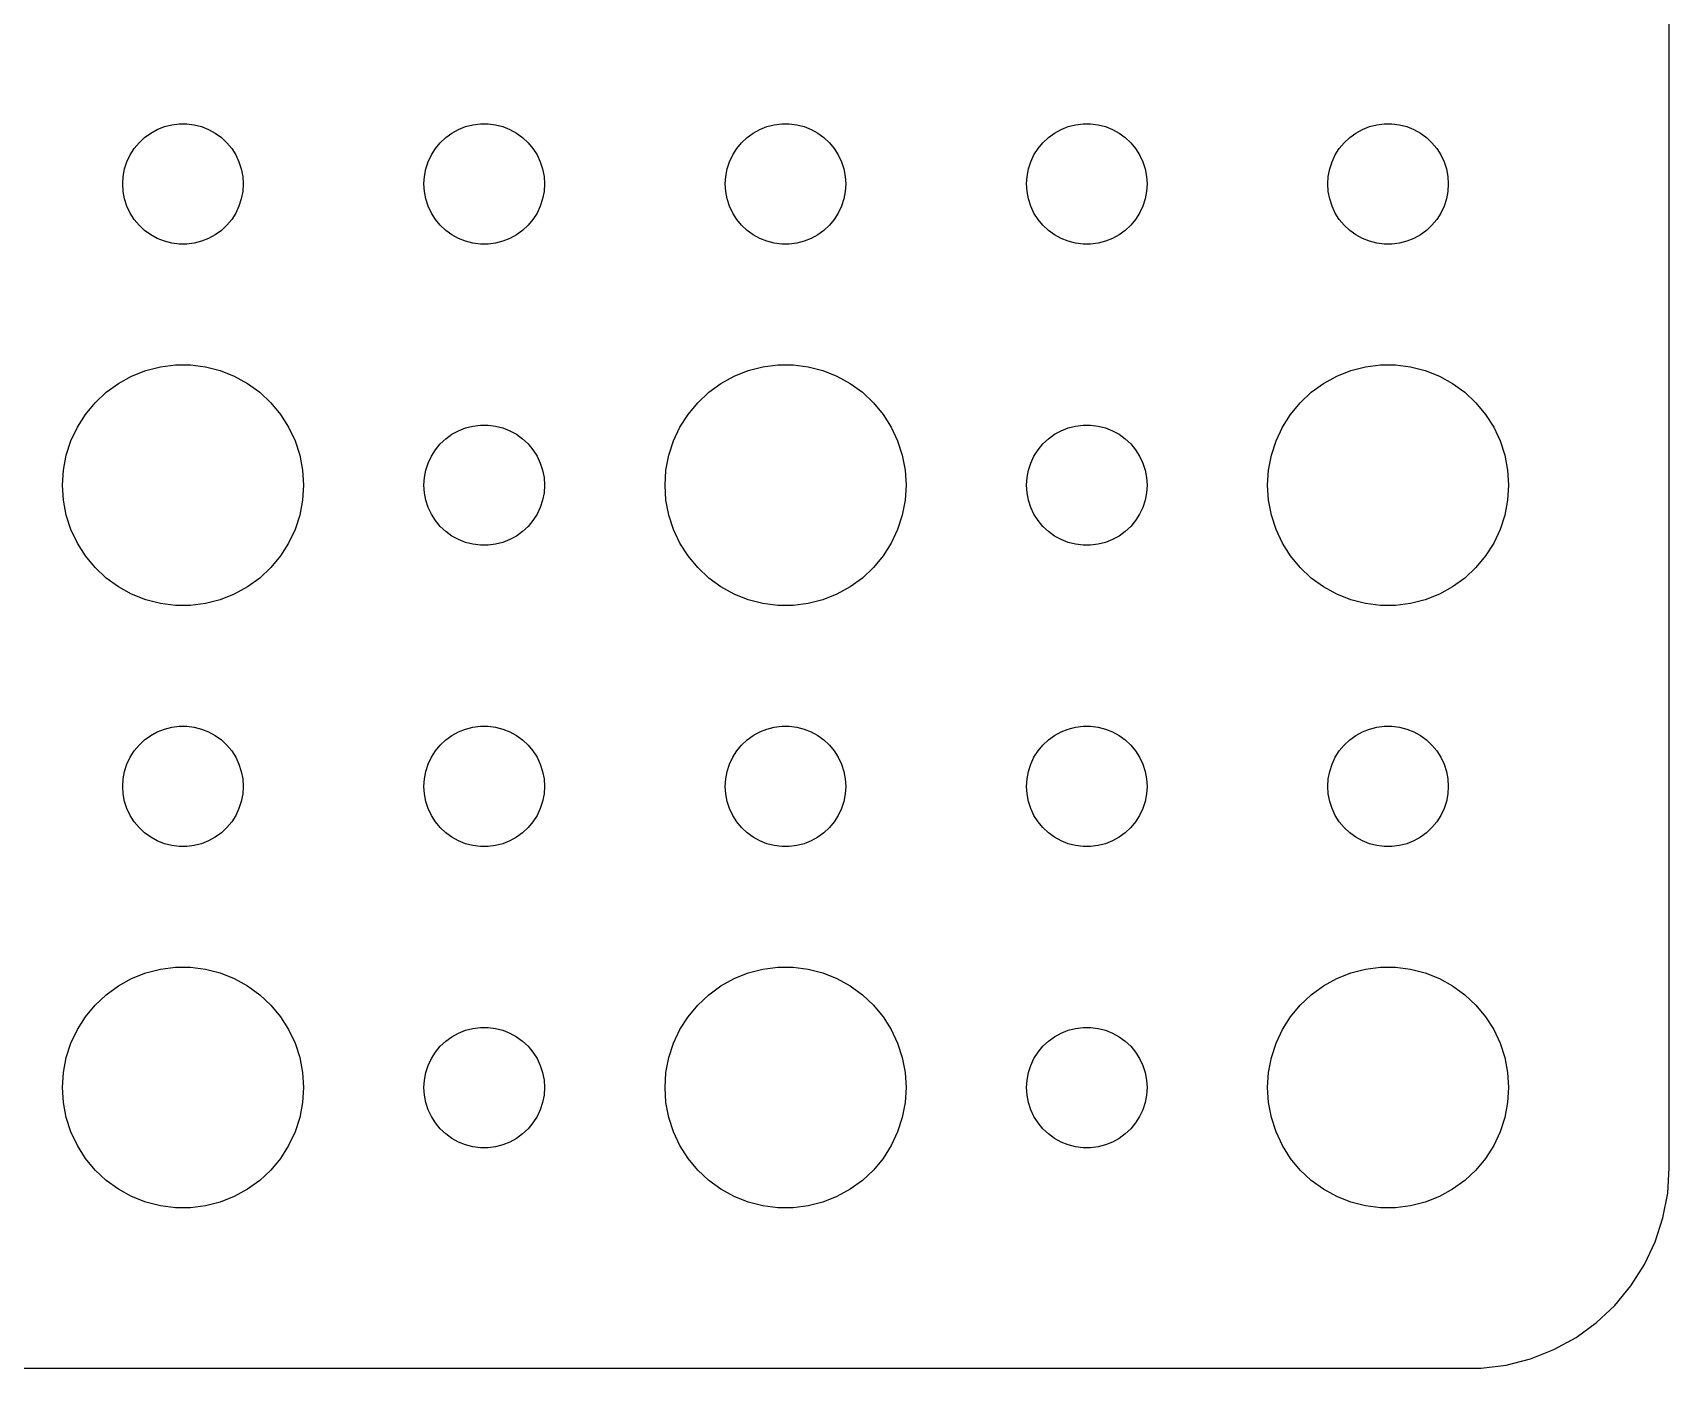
# Model space of a CAD drawing. Header units: metres. Extents: x -37 to 37, y 215 to 541.
# Drawn here: x -3.74 to 37, y 215.01 to 248.27 of the extents above; entities that cross this region are included whole.
import ezdxf

# ---------------------------------------------------------------- set-up
doc = ezdxf.new("R2010")
doc.units = ezdxf.units.M

msp = doc.modelspace()

# ---------------------------------------------------------------- linework, layer by layer
for p, q in [((37, 220), (37, 284)), ((-0.95613, 245.656), (-0.80373, 245.766)), ((-0.80373, 245.766), (-0.63866, 245.857)), ((-0.63866, 245.857), (-0.46352, 245.927)), ((-0.46352, 245.927), (-0.28107, 245.973)), ((-0.28107, 245.973), (-0.09418, 245.997)), ((-0.09418, 245.997), (0.09418, 245.997)), ((0.09418, 245.997), (0.28107, 245.973)), ((0.28107, 245.973), (0.46352, 245.927)), ((0.46352, 245.927), (0.63866, 245.857)), ((0.63866, 245.857), (0.80373, 245.766)), ((0.80373, 245.766), (0.95613, 245.656)), ((6.54385, 245.656), (6.69626, 245.766)), ((6.69626, 245.766), (6.86133, 245.857)), ((6.86133, 245.857), (7.03647, 245.927)), ((7.03647, 245.927), (7.21892, 245.973)), ((7.21892, 245.973), (7.40581, 245.997)), ((7.40581, 245.997), (7.59418, 245.997)), ((7.59418, 245.997), (7.78107, 245.973)), ((7.78107, 245.973), (7.96352, 245.927)), ((7.96352, 245.927), (8.13866, 245.857)), ((8.13866, 245.857), (8.30373, 245.766)), ((8.30373, 245.766), (8.45613, 245.656)), ((14.0439, 245.656), (14.1963, 245.766)), ((14.1963, 245.766), (14.3613, 245.857)), ((14.3613, 245.857), (14.5365, 245.927)), ((14.5365, 245.927), (14.7189, 245.973)), ((14.7189, 245.973), (14.9058, 245.997)), ((14.9058, 245.997), (15.0942, 245.997)), ((15.0942, 245.997), (15.2811, 245.973)), ((15.2811, 245.973), (15.4635, 245.927)), ((15.4635, 245.927), (15.6387, 245.857)), ((15.6387, 245.857), (15.8037, 245.766)), ((15.8037, 245.766), (15.9561, 245.656)), ((21.5439, 245.656), (21.6963, 245.766)), ((21.6963, 245.766), (21.8613, 245.857)), ((21.8613, 245.857), (22.0365, 245.927)), ((22.0365, 245.927), (22.2189, 245.973)), ((22.2189, 245.973), (22.4058, 245.997)), ((22.4058, 245.997), (22.5942, 245.997)), ((22.5942, 245.997), (22.7811, 245.973)), ((22.7811, 245.973), (22.9635, 245.927)), ((22.9635, 245.927), (23.1387, 245.857)), ((23.1387, 245.857), (23.3037, 245.766)), ((23.3037, 245.766), (23.4561, 245.656)), ((29.0439, 245.656), (29.1963, 245.766)), ((29.1963, 245.766), (29.3613, 245.857)), ((29.3613, 245.857), (29.5365, 245.927)), ((29.5365, 245.927), (29.7189, 245.973)), ((29.7189, 245.973), (29.9058, 245.997)), ((29.9058, 245.997), (30.0942, 245.997)), ((30.0942, 245.997), (30.2811, 245.973)), ((30.2811, 245.973), (30.4635, 245.927)), ((30.4635, 245.927), (30.6387, 245.857)), ((30.6387, 245.857), (30.8037, 245.766)), ((30.8037, 245.766), (30.9561, 245.656)), ((-1.31445, 245.223), (-1.21352, 245.382)), ((-1.21352, 245.382), (-1.09344, 245.527)), ((-1.09344, 245.527), (-0.95613, 245.656)), ((0.95613, 245.656), (1.09344, 245.527)), ((1.09344, 245.527), (1.21352, 245.382)), ((1.21352, 245.382), (1.31445, 245.223)), ((6.18553, 245.223), (6.28647, 245.382)), ((6.28647, 245.382), (6.40654, 245.527)), ((6.40654, 245.527), (6.54385, 245.656)), ((8.45613, 245.656), (8.59344, 245.527)), ((8.59344, 245.527), (8.71352, 245.382)), ((8.71352, 245.382), (8.81445, 245.223)), ((13.6855, 245.223), (13.7865, 245.382)), ((13.7865, 245.382), (13.9065, 245.527)), ((13.9065, 245.527), (14.0439, 245.656)), ((15.9561, 245.656), (16.0934, 245.527)), ((16.0934, 245.527), (16.2135, 245.382)), ((16.2135, 245.382), (16.3145, 245.223)), ((21.1855, 245.223), (21.2865, 245.382)), ((21.2865, 245.382), (21.4065, 245.527)), ((21.4065, 245.527), (21.5439, 245.656)), ((23.4561, 245.656), (23.5934, 245.527)), ((23.5934, 245.527), (23.7135, 245.382)), ((23.7135, 245.382), (23.8145, 245.223)), ((28.6855, 245.223), (28.7865, 245.382)), ((28.7865, 245.382), (28.9065, 245.527)), ((28.9065, 245.527), (29.0439, 245.656)), ((30.9561, 245.656), (31.0934, 245.527)), ((31.0934, 245.527), (31.2135, 245.382)), ((31.2135, 245.382), (31.3145, 245.223)), ((-1.48816, 244.688), (-1.45287, 244.873)), ((-1.45287, 244.873), (-1.39465, 245.052)), ((-1.39465, 245.052), (-1.31445, 245.223)), ((1.31445, 245.223), (1.39465, 245.052)), ((1.39465, 245.052), (1.45287, 244.873)), ((1.45287, 244.873), (1.48816, 244.688)), ((6.01183, 244.688), (6.04712, 244.873)), ((6.04712, 244.873), (6.10533, 245.052)), ((6.10533, 245.052), (6.18553, 245.223)), ((8.81445, 245.223), (8.89465, 245.052)), ((8.89465, 245.052), (8.95287, 244.873)), ((8.95287, 244.873), (8.98816, 244.688)), ((13.5118, 244.688), (13.5471, 244.873)), ((13.5471, 244.873), (13.6053, 245.052)), ((13.6053, 245.052), (13.6855, 245.223)), ((16.3145, 245.223), (16.3947, 245.052)), ((16.3947, 245.052), (16.4529, 244.873)), ((16.4529, 244.873), (16.4882, 244.688)), ((21.0118, 244.688), (21.0471, 244.873)), ((21.0471, 244.873), (21.1053, 245.052)), ((21.1053, 245.052), (21.1855, 245.223)), ((23.8145, 245.223), (23.8947, 245.052)), ((23.8947, 245.052), (23.9529, 244.873)), ((23.9529, 244.873), (23.9882, 244.688)), ((28.5118, 244.688), (28.5471, 244.873)), ((28.5471, 244.873), (28.6053, 245.052)), ((28.6053, 245.052), (28.6855, 245.223)), ((31.3145, 245.223), (31.3947, 245.052)), ((31.3947, 245.052), (31.4529, 244.873)), ((31.4529, 244.873), (31.4882, 244.688)), ((-1.5, 244.5), (-1.48816, 244.688)), ((-1.48816, 244.312), (-1.5, 244.5)), ((1.48816, 244.688), (1.5, 244.5)), ((1.5, 244.5), (1.48816, 244.312)), ((6, 244.5), (6.01183, 244.688)), ((6.01183, 244.312), (6, 244.5)), ((8.98816, 244.688), (9, 244.5)), ((9, 244.5), (8.98816, 244.312)), ((13.5, 244.5), (13.5118, 244.688)), ((13.5118, 244.312), (13.5, 244.5)), ((16.4882, 244.688), (16.5, 244.5)), ((16.5, 244.5), (16.4882, 244.312)), ((21, 244.5), (21.0118, 244.688)), ((21.0118, 244.312), (21, 244.5)), ((23.9882, 244.688), (24, 244.5)), ((24, 244.5), (23.9882, 244.312)), ((28.5, 244.5), (28.5118, 244.688)), ((28.5118, 244.312), (28.5, 244.5)), ((31.4882, 244.688), (31.5, 244.5)), ((31.5, 244.5), (31.4882, 244.312)), ((-1.45287, 244.127), (-1.48816, 244.312)), ((-1.39465, 243.948), (-1.45287, 244.127)), ((1.45287, 244.127), (1.39465, 243.948)), ((1.48816, 244.312), (1.45287, 244.127)), ((6.04712, 244.127), (6.01183, 244.312)), ((6.10533, 243.948), (6.04712, 244.127)), ((8.95287, 244.127), (8.89465, 243.948)), ((8.98816, 244.312), (8.95287, 244.127)), ((13.5471, 244.127), (13.5118, 244.312)), ((13.6053, 243.948), (13.5471, 244.127)), ((16.4529, 244.127), (16.3947, 243.948)), ((16.4882, 244.312), (16.4529, 244.127)), ((21.0471, 244.127), (21.0118, 244.312)), ((21.1053, 243.948), (21.0471, 244.127)), ((23.9529, 244.127), (23.8947, 243.948)), ((23.9882, 244.312), (23.9529, 244.127)), ((28.5471, 244.127), (28.5118, 244.312)), ((28.6053, 243.948), (28.5471, 244.127)), ((31.4529, 244.127), (31.3947, 243.948)), ((31.4882, 244.312), (31.4529, 244.127)), ((-1.31445, 243.777), (-1.39465, 243.948)), ((-1.21352, 243.618), (-1.31445, 243.777)), ((1.31445, 243.777), (1.21352, 243.618)), ((1.39465, 243.948), (1.31445, 243.777)), ((6.18553, 243.777), (6.10533, 243.948)), ((6.28647, 243.618), (6.18553, 243.777)), ((8.81445, 243.777), (8.71352, 243.618)), ((8.89465, 243.948), (8.81445, 243.777)), ((13.6855, 243.777), (13.6053, 243.948)), ((13.7865, 243.618), (13.6855, 243.777)), ((16.3145, 243.777), (16.2135, 243.618)), ((16.3947, 243.948), (16.3145, 243.777)), ((21.1855, 243.777), (21.1053, 243.948)), ((21.2865, 243.618), (21.1855, 243.777)), ((23.8145, 243.777), (23.7135, 243.618)), ((23.8947, 243.948), (23.8145, 243.777)), ((28.6855, 243.777), (28.6053, 243.948)), ((28.7865, 243.618), (28.6855, 243.777)), ((31.3145, 243.777), (31.2135, 243.618)), ((31.3947, 243.948), (31.3145, 243.777)), ((-1.09344, 243.473), (-1.21352, 243.618)), ((-0.95613, 243.344), (-1.09344, 243.473)), ((-0.80373, 243.234), (-0.95613, 243.344)), ((-0.63866, 243.143), (-0.80373, 243.234)), ((0.80373, 243.234), (0.63866, 243.143)), ((0.95613, 243.344), (0.80373, 243.234)), ((1.09344, 243.473), (0.95613, 243.344)), ((1.21352, 243.618), (1.09344, 243.473)), ((6.40654, 243.473), (6.28647, 243.618)), ((6.54385, 243.344), (6.40654, 243.473)), ((6.69626, 243.234), (6.54385, 243.344)), ((6.86133, 243.143), (6.69626, 243.234)), ((8.30373, 243.234), (8.13866, 243.143)), ((8.45613, 243.344), (8.30373, 243.234)), ((8.59344, 243.473), (8.45613, 243.344)), ((8.71352, 243.618), (8.59344, 243.473)), ((13.9065, 243.473), (13.7865, 243.618)), ((14.0439, 243.344), (13.9065, 243.473)), ((14.1963, 243.234), (14.0439, 243.344)), ((14.3613, 243.143), (14.1963, 243.234)), ((15.8037, 243.234), (15.6387, 243.143)), ((15.9561, 243.344), (15.8037, 243.234)), ((16.0934, 243.473), (15.9561, 243.344)), ((16.2135, 243.618), (16.0934, 243.473)), ((21.4065, 243.473), (21.2865, 243.618)), ((21.5439, 243.344), (21.4065, 243.473)), ((21.6963, 243.234), (21.5439, 243.344)), ((21.8613, 243.143), (21.6963, 243.234)), ((23.3037, 243.234), (23.1387, 243.143)), ((23.4561, 243.344), (23.3037, 243.234)), ((23.5934, 243.473), (23.4561, 243.344)), ((23.7135, 243.618), (23.5934, 243.473)), ((28.9065, 243.473), (28.7865, 243.618)), ((29.0439, 243.344), (28.9065, 243.473)), ((29.1963, 243.234), (29.0439, 243.344)), ((29.3613, 243.143), (29.1963, 243.234)), ((30.8037, 243.234), (30.6387, 243.143)), ((30.9561, 243.344), (30.8037, 243.234)), ((31.0934, 243.473), (30.9561, 243.344)), ((31.2135, 243.618), (31.0934, 243.473)), ((-0.46352, 243.073), (-0.63866, 243.143)), ((-0.28107, 243.027), (-0.46352, 243.073)), ((-0.09418, 243.003), (-0.28107, 243.027)), ((0.09418, 243.003), (-0.09418, 243.003)), ((0.28107, 243.027), (0.09418, 243.003)), ((0.46352, 243.073), (0.28107, 243.027)), ((0.63866, 243.143), (0.46352, 243.073)), ((7.03647, 243.073), (6.86133, 243.143)), ((7.21892, 243.027), (7.03647, 243.073)), ((7.40581, 243.003), (7.21892, 243.027)), ((7.59418, 243.003), (7.40581, 243.003)), ((7.78107, 243.027), (7.59418, 243.003)), ((7.96352, 243.073), (7.78107, 243.027)), ((8.13866, 243.143), (7.96352, 243.073)), ((14.5365, 243.073), (14.3613, 243.143)), ((14.7189, 243.027), (14.5365, 243.073)), ((14.9058, 243.003), (14.7189, 243.027)), ((15.0942, 243.003), (14.9058, 243.003)), ((15.2811, 243.027), (15.0942, 243.003)), ((15.4635, 243.073), (15.2811, 243.027)), ((15.6387, 243.143), (15.4635, 243.073)), ((22.0365, 243.073), (21.8613, 243.143)), ((22.2189, 243.027), (22.0365, 243.073)), ((22.4058, 243.003), (22.2189, 243.027)), ((22.5942, 243.003), (22.4058, 243.003)), ((22.7811, 243.027), (22.5942, 243.003)), ((22.9635, 243.073), (22.7811, 243.027)), ((23.1387, 243.143), (22.9635, 243.073)), ((29.5365, 243.073), (29.3613, 243.143)), ((29.7189, 243.027), (29.5365, 243.073)), ((29.9058, 243.003), (29.7189, 243.027)), ((30.0942, 243.003), (29.9058, 243.003)), ((30.2811, 243.027), (30.0942, 243.003)), ((30.4635, 243.073), (30.2811, 243.027)), ((30.6387, 243.143), (30.4635, 243.073)), ((-0.56213, 239.947), (-0.18837, 239.994)), ((-0.18837, 239.994), (0.18837, 239.994)), ((0.18837, 239.994), (0.56213, 239.947)), ((14.4379, 239.947), (14.8116, 239.994)), ((14.8116, 239.994), (15.1884, 239.994)), ((15.1884, 239.994), (15.5621, 239.947)), ((29.4379, 239.947), (29.8116, 239.994)), ((29.8116, 239.994), (30.1884, 239.994)), ((30.1884, 239.994), (30.5621, 239.947)), ((-1.60747, 239.533), (-1.27733, 239.714)), ((-1.27733, 239.714), (-0.92705, 239.853)), ((-0.92705, 239.853), (-0.56213, 239.947)), ((0.56213, 239.947), (0.92705, 239.853)), ((0.92705, 239.853), (1.27733, 239.714)), ((1.27733, 239.714), (1.60747, 239.533)), ((13.3925, 239.533), (13.7227, 239.714)), ((13.7227, 239.714), (14.0729, 239.853)), ((14.0729, 239.853), (14.4379, 239.947)), ((15.5621, 239.947), (15.927, 239.853)), ((15.927, 239.853), (16.2773, 239.714)), ((16.2773, 239.714), (16.6075, 239.533)), ((28.3925, 239.533), (28.7227, 239.714)), ((28.7227, 239.714), (29.0729, 239.853)), ((29.0729, 239.853), (29.4379, 239.947)), ((30.5621, 239.947), (30.927, 239.853)), ((30.927, 239.853), (31.2773, 239.714)), ((31.2773, 239.714), (31.6075, 239.533)), ((-2.1869, 239.054), (-1.91226, 239.312)), ((-1.91226, 239.312), (-1.60747, 239.533)), ((1.60747, 239.533), (1.91226, 239.312)), ((1.91226, 239.312), (2.1869, 239.054)), ((12.8131, 239.054), (13.0877, 239.312)), ((13.0877, 239.312), (13.3925, 239.533)), ((16.6075, 239.533), (16.9123, 239.312)), ((16.9123, 239.312), (17.1869, 239.054)), ((27.8131, 239.054), (28.0877, 239.312)), ((28.0877, 239.312), (28.3925, 239.533)), ((31.6075, 239.533), (31.9123, 239.312)), ((31.9123, 239.312), (32.1869, 239.054)), ((-2.62891, 238.445), (-2.42705, 238.763)), ((-2.42705, 238.763), (-2.1869, 239.054)), ((2.1869, 239.054), (2.42705, 238.763)), ((2.42705, 238.763), (2.62891, 238.445)), ((12.3711, 238.445), (12.5729, 238.763)), ((12.5729, 238.763), (12.8131, 239.054)), ((17.1869, 239.054), (17.427, 238.763)), ((17.427, 238.763), (17.6289, 238.445)), ((27.3711, 238.445), (27.5729, 238.763)), ((27.5729, 238.763), (27.8131, 239.054)), ((32.1869, 239.054), (32.427, 238.763)), ((32.427, 238.763), (32.6289, 238.445)), ((-2.78932, 238.104), (-2.62891, 238.445)), ((2.62891, 238.445), (2.78932, 238.104)), ((6.69626, 238.266), (6.86133, 238.357)), ((6.86133, 238.357), (7.03647, 238.427)), ((7.03647, 238.427), (7.21892, 238.473)), ((7.21892, 238.473), (7.40581, 238.497)), ((7.40581, 238.497), (7.59418, 238.497)), ((7.59418, 238.497), (7.78107, 238.473)), ((7.78107, 238.473), (7.96352, 238.427)), ((7.96352, 238.427), (8.13866, 238.357)), ((8.13866, 238.357), (8.30373, 238.266)), ((12.2107, 238.104), (12.3711, 238.445)), ((17.6289, 238.445), (17.7893, 238.104)), ((21.6963, 238.266), (21.8613, 238.357)), ((21.8613, 238.357), (22.0365, 238.427)), ((22.0365, 238.427), (22.2189, 238.473)), ((22.2189, 238.473), (22.4058, 238.497)), ((22.4058, 238.497), (22.5942, 238.497)), ((22.5942, 238.497), (22.7811, 238.473)), ((22.7811, 238.473), (22.9635, 238.427)), ((22.9635, 238.427), (23.1387, 238.357)), ((23.1387, 238.357), (23.3037, 238.266)), ((27.2107, 238.104), (27.3711, 238.445)), ((32.6289, 238.445), (32.7893, 238.104)), ((-2.90575, 237.746), (-2.78932, 238.104)), ((2.78932, 238.104), (2.90575, 237.746)), ((6.28647, 237.882), (6.40654, 238.027)), ((6.40654, 238.027), (6.54385, 238.156)), ((6.54385, 238.156), (6.69626, 238.266)), ((8.30373, 238.266), (8.45613, 238.156)), ((8.45613, 238.156), (8.59344, 238.027)), ((8.59344, 238.027), (8.71352, 237.882)), ((12.0942, 237.746), (12.2107, 238.104)), ((17.7893, 238.104), (17.9057, 237.746)), ((21.2865, 237.882), (21.4065, 238.027)), ((21.4065, 238.027), (21.5439, 238.156)), ((21.5439, 238.156), (21.6963, 238.266)), ((23.3037, 238.266), (23.4561, 238.156)), ((23.4561, 238.156), (23.5934, 238.027)), ((23.5934, 238.027), (23.7135, 237.882)), ((27.0942, 237.746), (27.2107, 238.104)), ((32.7893, 238.104), (32.9057, 237.746)), ((-2.97633, 237.376), (-2.90575, 237.746)), ((2.90575, 237.746), (2.97633, 237.376)), ((6.04712, 237.373), (6.10533, 237.552)), ((6.10533, 237.552), (6.18553, 237.723)), ((6.18553, 237.723), (6.28647, 237.882)), ((8.71352, 237.882), (8.81445, 237.723)), ((8.81445, 237.723), (8.89465, 237.552)), ((8.89465, 237.552), (8.95287, 237.373)), ((12.0237, 237.376), (12.0942, 237.746)), ((17.9057, 237.746), (17.9763, 237.376)), ((21.0471, 237.373), (21.1053, 237.552)), ((21.1053, 237.552), (21.1855, 237.723)), ((21.1855, 237.723), (21.2865, 237.882)), ((23.7135, 237.882), (23.8145, 237.723)), ((23.8145, 237.723), (23.8947, 237.552)), ((23.8947, 237.552), (23.9529, 237.373)), ((27.0237, 237.376), (27.0942, 237.746)), ((32.9057, 237.746), (32.9763, 237.376)), ((-3, 237), (-2.97633, 237.376)), ((2.97633, 237.376), (3, 237)), ((6, 237), (6.01183, 237.188)), ((6.01183, 237.188), (6.04712, 237.373)), ((8.95287, 237.373), (8.98816, 237.188)), ((8.98816, 237.188), (9, 237)), ((12, 237), (12.0237, 237.376)), ((17.9763, 237.376), (18, 237)), ((21, 237), (21.0118, 237.188)), ((21.0118, 237.188), (21.0471, 237.373)), ((23.9529, 237.373), (23.9882, 237.188)), ((23.9882, 237.188), (24, 237)), ((27, 237), (27.0237, 237.376)), ((32.9763, 237.376), (33, 237)), ((-2.97633, 236.624), (-3, 237)), ((3, 237), (2.97633, 236.624)), ((6.01183, 236.812), (6, 237)), ((6.04712, 236.627), (6.01183, 236.812)), ((8.98816, 236.812), (8.95287, 236.627)), ((9, 237), (8.98816, 236.812)), ((12.0237, 236.624), (12, 237)), ((18, 237), (17.9763, 236.624)), ((21.0118, 236.812), (21, 237)), ((21.0471, 236.627), (21.0118, 236.812)), ((23.9882, 236.812), (23.9529, 236.627)), ((24, 237), (23.9882, 236.812)), ((27.0237, 236.624), (27, 237)), ((33, 237), (32.9763, 236.624)), ((-2.90575, 236.254), (-2.97633, 236.624)), ((2.97633, 236.624), (2.90575, 236.254)), ((6.10533, 236.448), (6.04712, 236.627)), ((6.18553, 236.277), (6.10533, 236.448)), ((8.89465, 236.448), (8.81445, 236.277)), ((8.95287, 236.627), (8.89465, 236.448)), ((12.0942, 236.254), (12.0237, 236.624)), ((17.9763, 236.624), (17.9057, 236.254)), ((21.1053, 236.448), (21.0471, 236.627)), ((21.1855, 236.277), (21.1053, 236.448)), ((23.8947, 236.448), (23.8145, 236.277)), ((23.9529, 236.627), (23.8947, 236.448)), ((27.0942, 236.254), (27.0237, 236.624)), ((32.9763, 236.624), (32.9057, 236.254)), ((-2.78932, 235.896), (-2.90575, 236.254)), ((-2.62891, 235.555), (-2.78932, 235.896)), ((2.78932, 235.896), (2.62891, 235.555)), ((2.90575, 236.254), (2.78932, 235.896)), ((6.28647, 236.118), (6.18553, 236.277)), ((6.40654, 235.973), (6.28647, 236.118)), ((6.54385, 235.844), (6.40654, 235.973)), ((8.59344, 235.973), (8.45613, 235.844)), ((8.71352, 236.118), (8.59344, 235.973)), ((8.81445, 236.277), (8.71352, 236.118)), ((12.2107, 235.896), (12.0942, 236.254)), ((12.3711, 235.555), (12.2107, 235.896)), ((17.7893, 235.896), (17.6289, 235.555)), ((17.9057, 236.254), (17.7893, 235.896)), ((21.2865, 236.118), (21.1855, 236.277)), ((21.4065, 235.973), (21.2865, 236.118)), ((21.5439, 235.844), (21.4065, 235.973)), ((23.5934, 235.973), (23.4561, 235.844)), ((23.7135, 236.118), (23.5934, 235.973)), ((23.8145, 236.277), (23.7135, 236.118)), ((27.2107, 235.896), (27.0942, 236.254)), ((27.3711, 235.555), (27.2107, 235.896)), ((32.7893, 235.896), (32.6289, 235.555)), ((32.9057, 236.254), (32.7893, 235.896)), ((-2.42705, 235.237), (-2.62891, 235.555)), ((2.62891, 235.555), (2.42705, 235.237)), ((6.69626, 235.734), (6.54385, 235.844)), ((6.86133, 235.643), (6.69626, 235.734)), ((7.03647, 235.573), (6.86133, 235.643)), ((7.21892, 235.527), (7.03647, 235.573)), ((7.40581, 235.503), (7.21892, 235.527)), ((7.59418, 235.503), (7.40581, 235.503)), ((7.78107, 235.527), (7.59418, 235.503)), ((7.96352, 235.573), (7.78107, 235.527)), ((8.13866, 235.643), (7.96352, 235.573)), ((8.30373, 235.734), (8.13866, 235.643)), ((8.45613, 235.844), (8.30373, 235.734)), ((12.5729, 235.237), (12.3711, 235.555)), ((17.6289, 235.555), (17.427, 235.237)), ((21.6963, 235.734), (21.5439, 235.844)), ((21.8613, 235.643), (21.6963, 235.734)), ((22.0365, 235.573), (21.8613, 235.643)), ((22.2189, 235.527), (22.0365, 235.573)), ((22.4058, 235.503), (22.2189, 235.527)), ((22.5942, 235.503), (22.4058, 235.503)), ((22.7811, 235.527), (22.5942, 235.503)), ((22.9635, 235.573), (22.7811, 235.527)), ((23.1387, 235.643), (22.9635, 235.573)), ((23.3037, 235.734), (23.1387, 235.643)), ((23.4561, 235.844), (23.3037, 235.734)), ((27.5729, 235.237), (27.3711, 235.555)), ((32.6289, 235.555), (32.427, 235.237)), ((-2.1869, 234.946), (-2.42705, 235.237)), ((2.42705, 235.237), (2.1869, 234.946)), ((12.8131, 234.946), (12.5729, 235.237)), ((17.427, 235.237), (17.1869, 234.946)), ((27.8131, 234.946), (27.5729, 235.237)), ((32.427, 235.237), (32.1869, 234.946)), ((-1.91226, 234.688), (-2.1869, 234.946)), ((-1.60747, 234.467), (-1.91226, 234.688)), ((1.91226, 234.688), (1.60747, 234.467)), ((2.1869, 234.946), (1.91226, 234.688)), ((13.0877, 234.688), (12.8131, 234.946)), ((13.3925, 234.467), (13.0877, 234.688)), ((16.9123, 234.688), (16.6075, 234.467)), ((17.1869, 234.946), (16.9123, 234.688)), ((28.0877, 234.688), (27.8131, 234.946)), ((28.3925, 234.467), (28.0877, 234.688)), ((31.9123, 234.688), (31.6075, 234.467)), ((32.1869, 234.946), (31.9123, 234.688)), ((-1.27733, 234.286), (-1.60747, 234.467)), ((-0.92705, 234.147), (-1.27733, 234.286)), ((1.27733, 234.286), (0.92705, 234.147)), ((1.60747, 234.467), (1.27733, 234.286)), ((13.7227, 234.286), (13.3925, 234.467)), ((14.0729, 234.147), (13.7227, 234.286)), ((16.2773, 234.286), (15.927, 234.147)), ((16.6075, 234.467), (16.2773, 234.286)), ((28.7227, 234.286), (28.3925, 234.467)), ((29.0729, 234.147), (28.7227, 234.286)), ((31.2773, 234.286), (30.927, 234.147)), ((31.6075, 234.467), (31.2773, 234.286)), ((-0.56213, 234.053), (-0.92705, 234.147)), ((-0.18837, 234.006), (-0.56213, 234.053)), ((0.18837, 234.006), (-0.18837, 234.006)), ((0.56213, 234.053), (0.18837, 234.006)), ((0.92705, 234.147), (0.56213, 234.053)), ((14.4379, 234.053), (14.0729, 234.147)), ((14.8116, 234.006), (14.4379, 234.053)), ((15.1884, 234.006), (14.8116, 234.006)), ((15.5621, 234.053), (15.1884, 234.006)), ((15.927, 234.147), (15.5621, 234.053)), ((29.4379, 234.053), (29.0729, 234.147)), ((29.8116, 234.006), (29.4379, 234.053)), ((30.1884, 234.006), (29.8116, 234.006)), ((30.5621, 234.053), (30.1884, 234.006)), ((30.927, 234.147), (30.5621, 234.053)), ((-0.28107, 230.973), (-0.09418, 230.997)), ((-0.09418, 230.997), (0.09418, 230.997)), ((0.09418, 230.997), (0.28107, 230.973)), ((7.21892, 230.973), (7.40581, 230.997)), ((7.40581, 230.997), (7.59418, 230.997)), ((7.59418, 230.997), (7.78107, 230.973)), ((14.7189, 230.973), (14.9058, 230.997)), ((14.9058, 230.997), (15.0942, 230.997)), ((15.0942, 230.997), (15.2811, 230.973)), ((22.2189, 230.973), (22.4058, 230.997)), ((22.4058, 230.997), (22.5942, 230.997)), ((22.5942, 230.997), (22.7811, 230.973)), ((29.7189, 230.973), (29.9058, 230.997)), ((29.9058, 230.997), (30.0942, 230.997)), ((30.0942, 230.997), (30.2811, 230.973)), ((-1.09344, 230.527), (-0.95613, 230.656)), ((-0.95613, 230.656), (-0.80373, 230.766)), ((-0.80373, 230.766), (-0.63866, 230.857)), ((-0.63866, 230.857), (-0.46352, 230.927)), ((-0.46352, 230.927), (-0.28107, 230.973)), ((0.28107, 230.973), (0.46352, 230.927)), ((0.46352, 230.927), (0.63866, 230.857)), ((0.63866, 230.857), (0.80373, 230.766)), ((0.80373, 230.766), (0.95613, 230.656)), ((0.95613, 230.656), (1.09344, 230.527)), ((6.40654, 230.527), (6.54385, 230.656)), ((6.54385, 230.656), (6.69626, 230.766)), ((6.69626, 230.766), (6.86133, 230.857)), ((6.86133, 230.857), (7.03647, 230.927)), ((7.03647, 230.927), (7.21892, 230.973)), ((7.78107, 230.973), (7.96352, 230.927)), ((7.96352, 230.927), (8.13866, 230.857)), ((8.13866, 230.857), (8.30373, 230.766)), ((8.30373, 230.766), (8.45613, 230.656)), ((8.45613, 230.656), (8.59344, 230.527)), ((13.9065, 230.527), (14.0439, 230.656)), ((14.0439, 230.656), (14.1963, 230.766)), ((14.1963, 230.766), (14.3613, 230.857)), ((14.3613, 230.857), (14.5365, 230.927)), ((14.5365, 230.927), (14.7189, 230.973)), ((15.2811, 230.973), (15.4635, 230.927)), ((15.4635, 230.927), (15.6387, 230.857)), ((15.6387, 230.857), (15.8037, 230.766)), ((15.8037, 230.766), (15.9561, 230.656)), ((15.9561, 230.656), (16.0934, 230.527)), ((21.4065, 230.527), (21.5439, 230.656)), ((21.5439, 230.656), (21.6963, 230.766)), ((21.6963, 230.766), (21.8613, 230.857)), ((21.8613, 230.857), (22.0365, 230.927)), ((22.0365, 230.927), (22.2189, 230.973)), ((22.7811, 230.973), (22.9635, 230.927)), ((22.9635, 230.927), (23.1387, 230.857)), ((23.1387, 230.857), (23.3037, 230.766)), ((23.3037, 230.766), (23.4561, 230.656)), ((23.4561, 230.656), (23.5934, 230.527)), ((28.9065, 230.527), (29.0439, 230.656)), ((29.0439, 230.656), (29.1963, 230.766)), ((29.1963, 230.766), (29.3613, 230.857)), ((29.3613, 230.857), (29.5365, 230.927)), ((29.5365, 230.927), (29.7189, 230.973)), ((30.2811, 230.973), (30.4635, 230.927)), ((30.4635, 230.927), (30.6387, 230.857)), ((30.6387, 230.857), (30.8037, 230.766)), ((30.8037, 230.766), (30.9561, 230.656)), ((30.9561, 230.656), (31.0934, 230.527)), ((-1.39465, 230.052), (-1.31445, 230.223)), ((-1.31445, 230.223), (-1.21352, 230.382)), ((-1.21352, 230.382), (-1.09344, 230.527)), ((1.09344, 230.527), (1.21352, 230.382)), ((1.21352, 230.382), (1.31445, 230.223)), ((1.31445, 230.223), (1.39465, 230.052)), ((6.10533, 230.052), (6.18553, 230.223)), ((6.18553, 230.223), (6.28647, 230.382)), ((6.28647, 230.382), (6.40654, 230.527)), ((8.59344, 230.527), (8.71352, 230.382)), ((8.71352, 230.382), (8.81445, 230.223)), ((8.81445, 230.223), (8.89465, 230.052)), ((13.6053, 230.052), (13.6855, 230.223)), ((13.6855, 230.223), (13.7865, 230.382)), ((13.7865, 230.382), (13.9065, 230.527)), ((16.0934, 230.527), (16.2135, 230.382)), ((16.2135, 230.382), (16.3145, 230.223)), ((16.3145, 230.223), (16.3947, 230.052)), ((21.1053, 230.052), (21.1855, 230.223)), ((21.1855, 230.223), (21.2865, 230.382)), ((21.2865, 230.382), (21.4065, 230.527)), ((23.5934, 230.527), (23.7135, 230.382)), ((23.7135, 230.382), (23.8145, 230.223)), ((23.8145, 230.223), (23.8947, 230.052)), ((28.6053, 230.052), (28.6855, 230.223)), ((28.6855, 230.223), (28.7865, 230.382)), ((28.7865, 230.382), (28.9065, 230.527)), ((31.0934, 230.527), (31.2135, 230.382)), ((31.2135, 230.382), (31.3145, 230.223)), ((31.3145, 230.223), (31.3947, 230.052)), ((-1.48816, 229.688), (-1.45287, 229.873)), ((-1.45287, 229.873), (-1.39465, 230.052)), ((1.39465, 230.052), (1.45287, 229.873)), ((1.45287, 229.873), (1.48816, 229.688)), ((6.01183, 229.688), (6.04712, 229.873)), ((6.04712, 229.873), (6.10533, 230.052)), ((8.89465, 230.052), (8.95287, 229.873)), ((8.95287, 229.873), (8.98816, 229.688)), ((13.5118, 229.688), (13.5471, 229.873)), ((13.5471, 229.873), (13.6053, 230.052)), ((16.3947, 230.052), (16.4529, 229.873)), ((16.4529, 229.873), (16.4882, 229.688)), ((21.0118, 229.688), (21.0471, 229.873)), ((21.0471, 229.873), (21.1053, 230.052)), ((23.8947, 230.052), (23.9529, 229.873)), ((23.9529, 229.873), (23.9882, 229.688)), ((28.5118, 229.688), (28.5471, 229.873)), ((28.5471, 229.873), (28.6053, 230.052)), ((31.3947, 230.052), (31.4529, 229.873)), ((31.4529, 229.873), (31.4882, 229.688)), ((-1.5, 229.5), (-1.48816, 229.688)), ((-1.48816, 229.312), (-1.5, 229.5)), ((1.48816, 229.688), (1.5, 229.5)), ((1.5, 229.5), (1.48816, 229.312)), ((6, 229.5), (6.01183, 229.688)), ((6.01183, 229.312), (6, 229.5)), ((8.98816, 229.688), (9, 229.5)), ((9, 229.5), (8.98816, 229.312)), ((13.5, 229.5), (13.5118, 229.688)), ((13.5118, 229.312), (13.5, 229.5)), ((16.4882, 229.688), (16.5, 229.5)), ((16.5, 229.5), (16.4882, 229.312)), ((21, 229.5), (21.0118, 229.688)), ((21.0118, 229.312), (21, 229.5)), ((23.9882, 229.688), (24, 229.5)), ((24, 229.5), (23.9882, 229.312)), ((28.5, 229.5), (28.5118, 229.688)), ((28.5118, 229.312), (28.5, 229.5)), ((31.4882, 229.688), (31.5, 229.5)), ((31.5, 229.5), (31.4882, 229.312)), ((-1.45287, 229.127), (-1.48816, 229.312)), ((-1.39465, 228.948), (-1.45287, 229.127)), ((1.45287, 229.127), (1.39465, 228.948)), ((1.48816, 229.312), (1.45287, 229.127)), ((6.04712, 229.127), (6.01183, 229.312)), ((6.10533, 228.948), (6.04712, 229.127)), ((8.95287, 229.127), (8.89465, 228.948)), ((8.98816, 229.312), (8.95287, 229.127)), ((13.5471, 229.127), (13.5118, 229.312)), ((13.6053, 228.948), (13.5471, 229.127)), ((16.4529, 229.127), (16.3947, 228.948)), ((16.4882, 229.312), (16.4529, 229.127)), ((21.0471, 229.127), (21.0118, 229.312)), ((21.1053, 228.948), (21.0471, 229.127)), ((23.9529, 229.127), (23.8947, 228.948)), ((23.9882, 229.312), (23.9529, 229.127)), ((28.5471, 229.127), (28.5118, 229.312)), ((28.6053, 228.948), (28.5471, 229.127)), ((31.4529, 229.127), (31.3947, 228.948)), ((31.4882, 229.312), (31.4529, 229.127)), ((-1.31445, 228.777), (-1.39465, 228.948)), ((-1.21352, 228.618), (-1.31445, 228.777)), ((-1.09344, 228.473), (-1.21352, 228.618)), ((1.21352, 228.618), (1.09344, 228.473)), ((1.31445, 228.777), (1.21352, 228.618)), ((1.39465, 228.948), (1.31445, 228.777)), ((6.18553, 228.777), (6.10533, 228.948)), ((6.28647, 228.618), (6.18553, 228.777)), ((6.40654, 228.473), (6.28647, 228.618)), ((8.71352, 228.618), (8.59344, 228.473)), ((8.81445, 228.777), (8.71352, 228.618)), ((8.89465, 228.948), (8.81445, 228.777)), ((13.6855, 228.777), (13.6053, 228.948)), ((13.7865, 228.618), (13.6855, 228.777)), ((13.9065, 228.473), (13.7865, 228.618)), ((16.2135, 228.618), (16.0934, 228.473)), ((16.3145, 228.777), (16.2135, 228.618)), ((16.3947, 228.948), (16.3145, 228.777)), ((21.1855, 228.777), (21.1053, 228.948)), ((21.2865, 228.618), (21.1855, 228.777)), ((21.4065, 228.473), (21.2865, 228.618)), ((23.7135, 228.618), (23.5934, 228.473)), ((23.8145, 228.777), (23.7135, 228.618)), ((23.8947, 228.948), (23.8145, 228.777)), ((28.6855, 228.777), (28.6053, 228.948)), ((28.7865, 228.618), (28.6855, 228.777)), ((28.9065, 228.473), (28.7865, 228.618)), ((31.2135, 228.618), (31.0934, 228.473)), ((31.3145, 228.777), (31.2135, 228.618)), ((31.3947, 228.948), (31.3145, 228.777)), ((-0.95613, 228.344), (-1.09344, 228.473)), ((-0.80373, 228.234), (-0.95613, 228.344)), ((-0.63866, 228.143), (-0.80373, 228.234)), ((0.80373, 228.234), (0.63866, 228.143)), ((0.95613, 228.344), (0.80373, 228.234)), ((1.09344, 228.473), (0.95613, 228.344)), ((6.54385, 228.344), (6.40654, 228.473)), ((6.69626, 228.234), (6.54385, 228.344)), ((6.86133, 228.143), (6.69626, 228.234)), ((8.30373, 228.234), (8.13866, 228.143)), ((8.45613, 228.344), (8.30373, 228.234)), ((8.59344, 228.473), (8.45613, 228.344)), ((14.0439, 228.344), (13.9065, 228.473)), ((14.1963, 228.234), (14.0439, 228.344)), ((14.3613, 228.143), (14.1963, 228.234)), ((15.8037, 228.234), (15.6387, 228.143)), ((15.9561, 228.344), (15.8037, 228.234)), ((16.0934, 228.473), (15.9561, 228.344)), ((21.5439, 228.344), (21.4065, 228.473)), ((21.6963, 228.234), (21.5439, 228.344)), ((21.8613, 228.143), (21.6963, 228.234)), ((23.3037, 228.234), (23.1387, 228.143)), ((23.4561, 228.344), (23.3037, 228.234)), ((23.5934, 228.473), (23.4561, 228.344)), ((29.0439, 228.344), (28.9065, 228.473)), ((29.1963, 228.234), (29.0439, 228.344)), ((29.3613, 228.143), (29.1963, 228.234)), ((30.8037, 228.234), (30.6387, 228.143)), ((30.9561, 228.344), (30.8037, 228.234)), ((31.0934, 228.473), (30.9561, 228.344)), ((-0.46352, 228.073), (-0.63866, 228.143)), ((-0.28107, 228.027), (-0.46352, 228.073)), ((-0.09418, 228.003), (-0.28107, 228.027)), ((0.09418, 228.003), (-0.09418, 228.003)), ((0.28107, 228.027), (0.09418, 228.003)), ((0.46352, 228.073), (0.28107, 228.027)), ((0.63866, 228.143), (0.46352, 228.073)), ((7.03647, 228.073), (6.86133, 228.143)), ((7.21892, 228.027), (7.03647, 228.073)), ((7.40581, 228.003), (7.21892, 228.027)), ((7.59418, 228.003), (7.40581, 228.003)), ((7.78107, 228.027), (7.59418, 228.003)), ((7.96352, 228.073), (7.78107, 228.027)), ((8.13866, 228.143), (7.96352, 228.073)), ((14.5365, 228.073), (14.3613, 228.143)), ((14.7189, 228.027), (14.5365, 228.073)), ((14.9058, 228.003), (14.7189, 228.027)), ((15.0942, 228.003), (14.9058, 228.003)), ((15.2811, 228.027), (15.0942, 228.003)), ((15.4635, 228.073), (15.2811, 228.027)), ((15.6387, 228.143), (15.4635, 228.073)), ((22.0365, 228.073), (21.8613, 228.143)), ((22.2189, 228.027), (22.0365, 228.073)), ((22.4058, 228.003), (22.2189, 228.027)), ((22.5942, 228.003), (22.4058, 228.003)), ((22.7811, 228.027), (22.5942, 228.003)), ((22.9635, 228.073), (22.7811, 228.027)), ((23.1387, 228.143), (22.9635, 228.073)), ((29.5365, 228.073), (29.3613, 228.143)), ((29.7189, 228.027), (29.5365, 228.073)), ((29.9058, 228.003), (29.7189, 228.027)), ((30.0942, 228.003), (29.9058, 228.003)), ((30.2811, 228.027), (30.0942, 228.003)), ((30.4635, 228.073), (30.2811, 228.027)), ((30.6387, 228.143), (30.4635, 228.073)), ((-0.92705, 224.853), (-0.56213, 224.947)), ((-0.56213, 224.947), (-0.18837, 224.994)), ((-0.18837, 224.994), (0.18837, 224.994)), ((0.18837, 224.994), (0.56213, 224.947)), ((0.56213, 224.947), (0.92705, 224.853)), ((14.0729, 224.853), (14.4379, 224.947)), ((14.4379, 224.947), (14.8116, 224.994)), ((14.8116, 224.994), (15.1884, 224.994)), ((15.1884, 224.994), (15.5621, 224.947)), ((15.5621, 224.947), (15.927, 224.853)), ((29.0729, 224.853), (29.4379, 224.947)), ((29.4379, 224.947), (29.8116, 224.994)), ((29.8116, 224.994), (30.1884, 224.994)), ((30.1884, 224.994), (30.5621, 224.947)), ((30.5621, 224.947), (30.927, 224.853)), ((-1.91226, 224.312), (-1.60747, 224.533)), ((-1.60747, 224.533), (-1.27733, 224.714)), ((-1.27733, 224.714), (-0.92705, 224.853)), ((0.92705, 224.853), (1.27733, 224.714)), ((1.27733, 224.714), (1.60747, 224.533)), ((1.60747, 224.533), (1.91226, 224.312)), ((13.0877, 224.312), (13.3925, 224.533)), ((13.3925, 224.533), (13.7227, 224.714)), ((13.7227, 224.714), (14.0729, 224.853)), ((15.927, 224.853), (16.2773, 224.714)), ((16.2773, 224.714), (16.6075, 224.533)), ((16.6075, 224.533), (16.9123, 224.312)), ((28.0877, 224.312), (28.3925, 224.533)), ((28.3925, 224.533), (28.7227, 224.714)), ((28.7227, 224.714), (29.0729, 224.853)), ((30.927, 224.853), (31.2773, 224.714)), ((31.2773, 224.714), (31.6075, 224.533)), ((31.6075, 224.533), (31.9123, 224.312)), ((-2.1869, 224.054), (-1.91226, 224.312)), ((1.91226, 224.312), (2.1869, 224.054)), ((12.8131, 224.054), (13.0877, 224.312)), ((16.9123, 224.312), (17.1869, 224.054)), ((27.8131, 224.054), (28.0877, 224.312)), ((31.9123, 224.312), (32.1869, 224.054)), ((-2.62891, 223.445), (-2.42705, 223.763)), ((-2.42705, 223.763), (-2.1869, 224.054)), ((2.1869, 224.054), (2.42705, 223.763)), ((2.42705, 223.763), (2.62891, 223.445)), ((12.3711, 223.445), (12.5729, 223.763)), ((12.5729, 223.763), (12.8131, 224.054)), ((17.1869, 224.054), (17.427, 223.763)), ((17.427, 223.763), (17.6289, 223.445)), ((27.3711, 223.445), (27.5729, 223.763)), ((27.5729, 223.763), (27.8131, 224.054)), ((32.1869, 224.054), (32.427, 223.763)), ((32.427, 223.763), (32.6289, 223.445)), ((-2.78932, 223.104), (-2.62891, 223.445)), ((2.62891, 223.445), (2.78932, 223.104)), ((6.54385, 223.156), (6.69626, 223.266)), ((6.69626, 223.266), (6.86133, 223.357)), ((6.86133, 223.357), (7.03647, 223.427)), ((7.03647, 223.427), (7.21892, 223.473)), ((7.21892, 223.473), (7.40581, 223.497)), ((7.40581, 223.497), (7.59418, 223.497)), ((7.59418, 223.497), (7.78107, 223.473)), ((7.78107, 223.473), (7.96352, 223.427)), ((7.96352, 223.427), (8.13866, 223.357)), ((8.13866, 223.357), (8.30373, 223.266)), ((8.30373, 223.266), (8.45613, 223.156)), ((12.2107, 223.104), (12.3711, 223.445)), ((17.6289, 223.445), (17.7893, 223.104)), ((21.5439, 223.156), (21.6963, 223.266)), ((21.6963, 223.266), (21.8613, 223.357)), ((21.8613, 223.357), (22.0365, 223.427)), ((22.0365, 223.427), (22.2189, 223.473)), ((22.2189, 223.473), (22.4058, 223.497)), ((22.4058, 223.497), (22.5942, 223.497)), ((22.5942, 223.497), (22.7811, 223.473)), ((22.7811, 223.473), (22.9635, 223.427)), ((22.9635, 223.427), (23.1387, 223.357)), ((23.1387, 223.357), (23.3037, 223.266)), ((23.3037, 223.266), (23.4561, 223.156)), ((27.2107, 223.104), (27.3711, 223.445)), ((32.6289, 223.445), (32.7893, 223.104)), ((-2.90575, 222.746), (-2.78932, 223.104)), ((2.78932, 223.104), (2.90575, 222.746)), ((6.18553, 222.723), (6.28647, 222.882)), ((6.28647, 222.882), (6.40654, 223.027)), ((6.40654, 223.027), (6.54385, 223.156)), ((8.45613, 223.156), (8.59344, 223.027)), ((8.59344, 223.027), (8.71352, 222.882)), ((8.71352, 222.882), (8.81445, 222.723)), ((12.0942, 222.746), (12.2107, 223.104)), ((17.7893, 223.104), (17.9057, 222.746)), ((21.1855, 222.723), (21.2865, 222.882)), ((21.2865, 222.882), (21.4065, 223.027)), ((21.4065, 223.027), (21.5439, 223.156)), ((23.4561, 223.156), (23.5934, 223.027)), ((23.5934, 223.027), (23.7135, 222.882)), ((23.7135, 222.882), (23.8145, 222.723)), ((27.0942, 222.746), (27.2107, 223.104)), ((32.7893, 223.104), (32.9057, 222.746)), ((-2.97633, 222.376), (-2.90575, 222.746)), ((2.90575, 222.746), (2.97633, 222.376)), ((6.04712, 222.373), (6.10533, 222.552)), ((6.10533, 222.552), (6.18553, 222.723)), ((8.81445, 222.723), (8.89465, 222.552)), ((8.89465, 222.552), (8.95287, 222.373)), ((12.0237, 222.376), (12.0942, 222.746)), ((17.9057, 222.746), (17.9763, 222.376)), ((21.0471, 222.373), (21.1053, 222.552)), ((21.1053, 222.552), (21.1855, 222.723)), ((23.8145, 222.723), (23.8947, 222.552)), ((23.8947, 222.552), (23.9529, 222.373)), ((27.0237, 222.376), (27.0942, 222.746)), ((32.9057, 222.746), (32.9763, 222.376)), ((-3, 222), (-2.97633, 222.376)), ((2.97633, 222.376), (3, 222)), ((6, 222), (6.01183, 222.188)), ((6.01183, 222.188), (6.04712, 222.373)), ((8.95287, 222.373), (8.98816, 222.188)), ((8.98816, 222.188), (9, 222)), ((12, 222), (12.0237, 222.376)), ((17.9763, 222.376), (18, 222)), ((21, 222), (21.0118, 222.188)), ((21.0118, 222.188), (21.0471, 222.373)), ((23.9529, 222.373), (23.9882, 222.188)), ((23.9882, 222.188), (24, 222)), ((27, 222), (27.0237, 222.376)), ((32.9763, 222.376), (33, 222)), ((-2.97633, 221.624), (-3, 222)), ((3, 222), (2.97633, 221.624)), ((6.01183, 221.812), (6, 222)), ((6.04712, 221.627), (6.01183, 221.812)), ((6.10533, 221.448), (6.04712, 221.627)), ((8.95287, 221.627), (8.89465, 221.448)), ((8.98816, 221.812), (8.95287, 221.627)), ((9, 222), (8.98816, 221.812)), ((12.0237, 221.624), (12, 222)), ((18, 222), (17.9763, 221.624)), ((21.0118, 221.812), (21, 222)), ((21.0471, 221.627), (21.0118, 221.812)), ((21.1053, 221.448), (21.0471, 221.627)), ((23.9529, 221.627), (23.8947, 221.448)), ((23.9882, 221.812), (23.9529, 221.627)), ((24, 222), (23.9882, 221.812)), ((27.0237, 221.624), (27, 222)), ((33, 222), (32.9763, 221.624)), ((-2.90575, 221.254), (-2.97633, 221.624)), ((-2.78932, 220.896), (-2.90575, 221.254)), ((2.90575, 221.254), (2.78932, 220.896)), ((2.97633, 221.624), (2.90575, 221.254)), ((6.18553, 221.277), (6.10533, 221.448)), ((6.28647, 221.118), (6.18553, 221.277)), ((8.81445, 221.277), (8.71352, 221.118)), ((8.89465, 221.448), (8.81445, 221.277)), ((12.0942, 221.254), (12.0237, 221.624)), ((12.2107, 220.896), (12.0942, 221.254)), ((17.9057, 221.254), (17.7893, 220.896)), ((17.9763, 221.624), (17.9057, 221.254)), ((21.1855, 221.277), (21.1053, 221.448)), ((21.2865, 221.118), (21.1855, 221.277)), ((23.8145, 221.277), (23.7135, 221.118)), ((23.8947, 221.448), (23.8145, 221.277)), ((27.0942, 221.254), (27.0237, 221.624)), ((27.2107, 220.896), (27.0942, 221.254)), ((32.9057, 221.254), (32.7893, 220.896)), ((32.9763, 221.624), (32.9057, 221.254)), ((-2.62891, 220.555), (-2.78932, 220.896)), ((2.78932, 220.896), (2.62891, 220.555)), ((6.40654, 220.973), (6.28647, 221.118)), ((6.54385, 220.844), (6.40654, 220.973)), ((6.69626, 220.734), (6.54385, 220.844)), ((8.45613, 220.844), (8.30373, 220.734)), ((8.59344, 220.973), (8.45613, 220.844)), ((8.71352, 221.118), (8.59344, 220.973)), ((12.3711, 220.555), (12.2107, 220.896)), ((17.7893, 220.896), (17.6289, 220.555)), ((21.4065, 220.973), (21.2865, 221.118)), ((21.5439, 220.844), (21.4065, 220.973)), ((21.6963, 220.734), (21.5439, 220.844)), ((23.4561, 220.844), (23.3037, 220.734)), ((23.5934, 220.973), (23.4561, 220.844)), ((23.7135, 221.118), (23.5934, 220.973)), ((27.3711, 220.555), (27.2107, 220.896)), ((32.7893, 220.896), (32.6289, 220.555)), ((-2.42705, 220.237), (-2.62891, 220.555)), ((2.62891, 220.555), (2.42705, 220.237)), ((6.86133, 220.643), (6.69626, 220.734)), ((7.03647, 220.573), (6.86133, 220.643)), ((7.21892, 220.527), (7.03647, 220.573)), ((7.40581, 220.503), (7.21892, 220.527)), ((7.59418, 220.503), (7.40581, 220.503)), ((7.78107, 220.527), (7.59418, 220.503)), ((7.96352, 220.573), (7.78107, 220.527)), ((8.13866, 220.643), (7.96352, 220.573)), ((8.30373, 220.734), (8.13866, 220.643)), ((12.5729, 220.237), (12.3711, 220.555)), ((17.6289, 220.555), (17.427, 220.237)), ((21.8613, 220.643), (21.6963, 220.734)), ((22.0365, 220.573), (21.8613, 220.643)), ((22.2189, 220.527), (22.0365, 220.573)), ((22.4058, 220.503), (22.2189, 220.527)), ((22.5942, 220.503), (22.4058, 220.503)), ((22.7811, 220.527), (22.5942, 220.503)), ((22.9635, 220.573), (22.7811, 220.527)), ((23.1387, 220.643), (22.9635, 220.573)), ((23.3037, 220.734), (23.1387, 220.643)), ((27.5729, 220.237), (27.3711, 220.555)), ((32.6289, 220.555), (32.427, 220.237)), ((-2.1869, 219.946), (-2.42705, 220.237)), ((2.42705, 220.237), (2.1869, 219.946)), ((12.8131, 219.946), (12.5729, 220.237)), ((17.427, 220.237), (17.1869, 219.946)), ((27.8131, 219.946), (27.5729, 220.237)), ((32.427, 220.237), (32.1869, 219.946)), ((36.9606, 219.373), (37, 220)), ((-1.91226, 219.688), (-2.1869, 219.946)), ((-1.60747, 219.467), (-1.91226, 219.688)), ((1.91226, 219.688), (1.60747, 219.467)), ((2.1869, 219.946), (1.91226, 219.688)), ((13.0877, 219.688), (12.8131, 219.946)), ((13.3925, 219.467), (13.0877, 219.688)), ((16.9123, 219.688), (16.6075, 219.467)), ((17.1869, 219.946), (16.9123, 219.688)), ((28.0877, 219.688), (27.8131, 219.946)), ((28.3925, 219.467), (28.0877, 219.688)), ((31.9123, 219.688), (31.6075, 219.467)), ((32.1869, 219.946), (31.9123, 219.688)), ((-1.27733, 219.286), (-1.60747, 219.467)), ((-0.92705, 219.147), (-1.27733, 219.286)), ((1.27733, 219.286), (0.92705, 219.147)), ((1.60747, 219.467), (1.27733, 219.286)), ((13.7227, 219.286), (13.3925, 219.467)), ((14.0729, 219.147), (13.7227, 219.286)), ((16.2773, 219.286), (15.927, 219.147)), ((16.6075, 219.467), (16.2773, 219.286)), ((28.7227, 219.286), (28.3925, 219.467)), ((29.0729, 219.147), (28.7227, 219.286)), ((31.2773, 219.286), (30.927, 219.147)), ((31.6075, 219.467), (31.2773, 219.286)), ((36.8429, 218.757), (36.9606, 219.373)), ((-0.56213, 219.053), (-0.92705, 219.147)), ((-0.18837, 219.006), (-0.56213, 219.053)), ((0.18837, 219.006), (-0.18837, 219.006)), ((0.56213, 219.053), (0.18837, 219.006)), ((0.92705, 219.147), (0.56213, 219.053)), ((14.4379, 219.053), (14.0729, 219.147)), ((14.8116, 219.006), (14.4379, 219.053)), ((15.1884, 219.006), (14.8116, 219.006)), ((15.5621, 219.053), (15.1884, 219.006)), ((15.927, 219.147), (15.5621, 219.053)), ((29.4379, 219.053), (29.0729, 219.147)), ((29.8116, 219.006), (29.4379, 219.053)), ((30.1884, 219.006), (29.8116, 219.006)), ((30.5621, 219.053), (30.1884, 219.006)), ((30.927, 219.147), (30.5621, 219.053)), ((36.6489, 218.159), (36.8429, 218.757)), ((36.3815, 217.591), (36.6489, 218.159)), ((36.0451, 217.061), (36.3815, 217.591)), ((35.6448, 216.577), (36.0451, 217.061)), ((35.1871, 216.147), (35.6448, 216.577)), ((34.6791, 215.778), (35.1871, 216.147)), ((34.1289, 215.476), (34.6791, 215.778)), ((32.9369, 215.089), (33.5451, 215.245)), ((33.5451, 215.245), (34.1289, 215.476)), ((-32.3139, 215.01), (32.3139, 215.01)), ((32.3139, 215.01), (32.9369, 215.089))]:
    msp.add_line(p, q)

doc.saveas('drawing.dxf')
